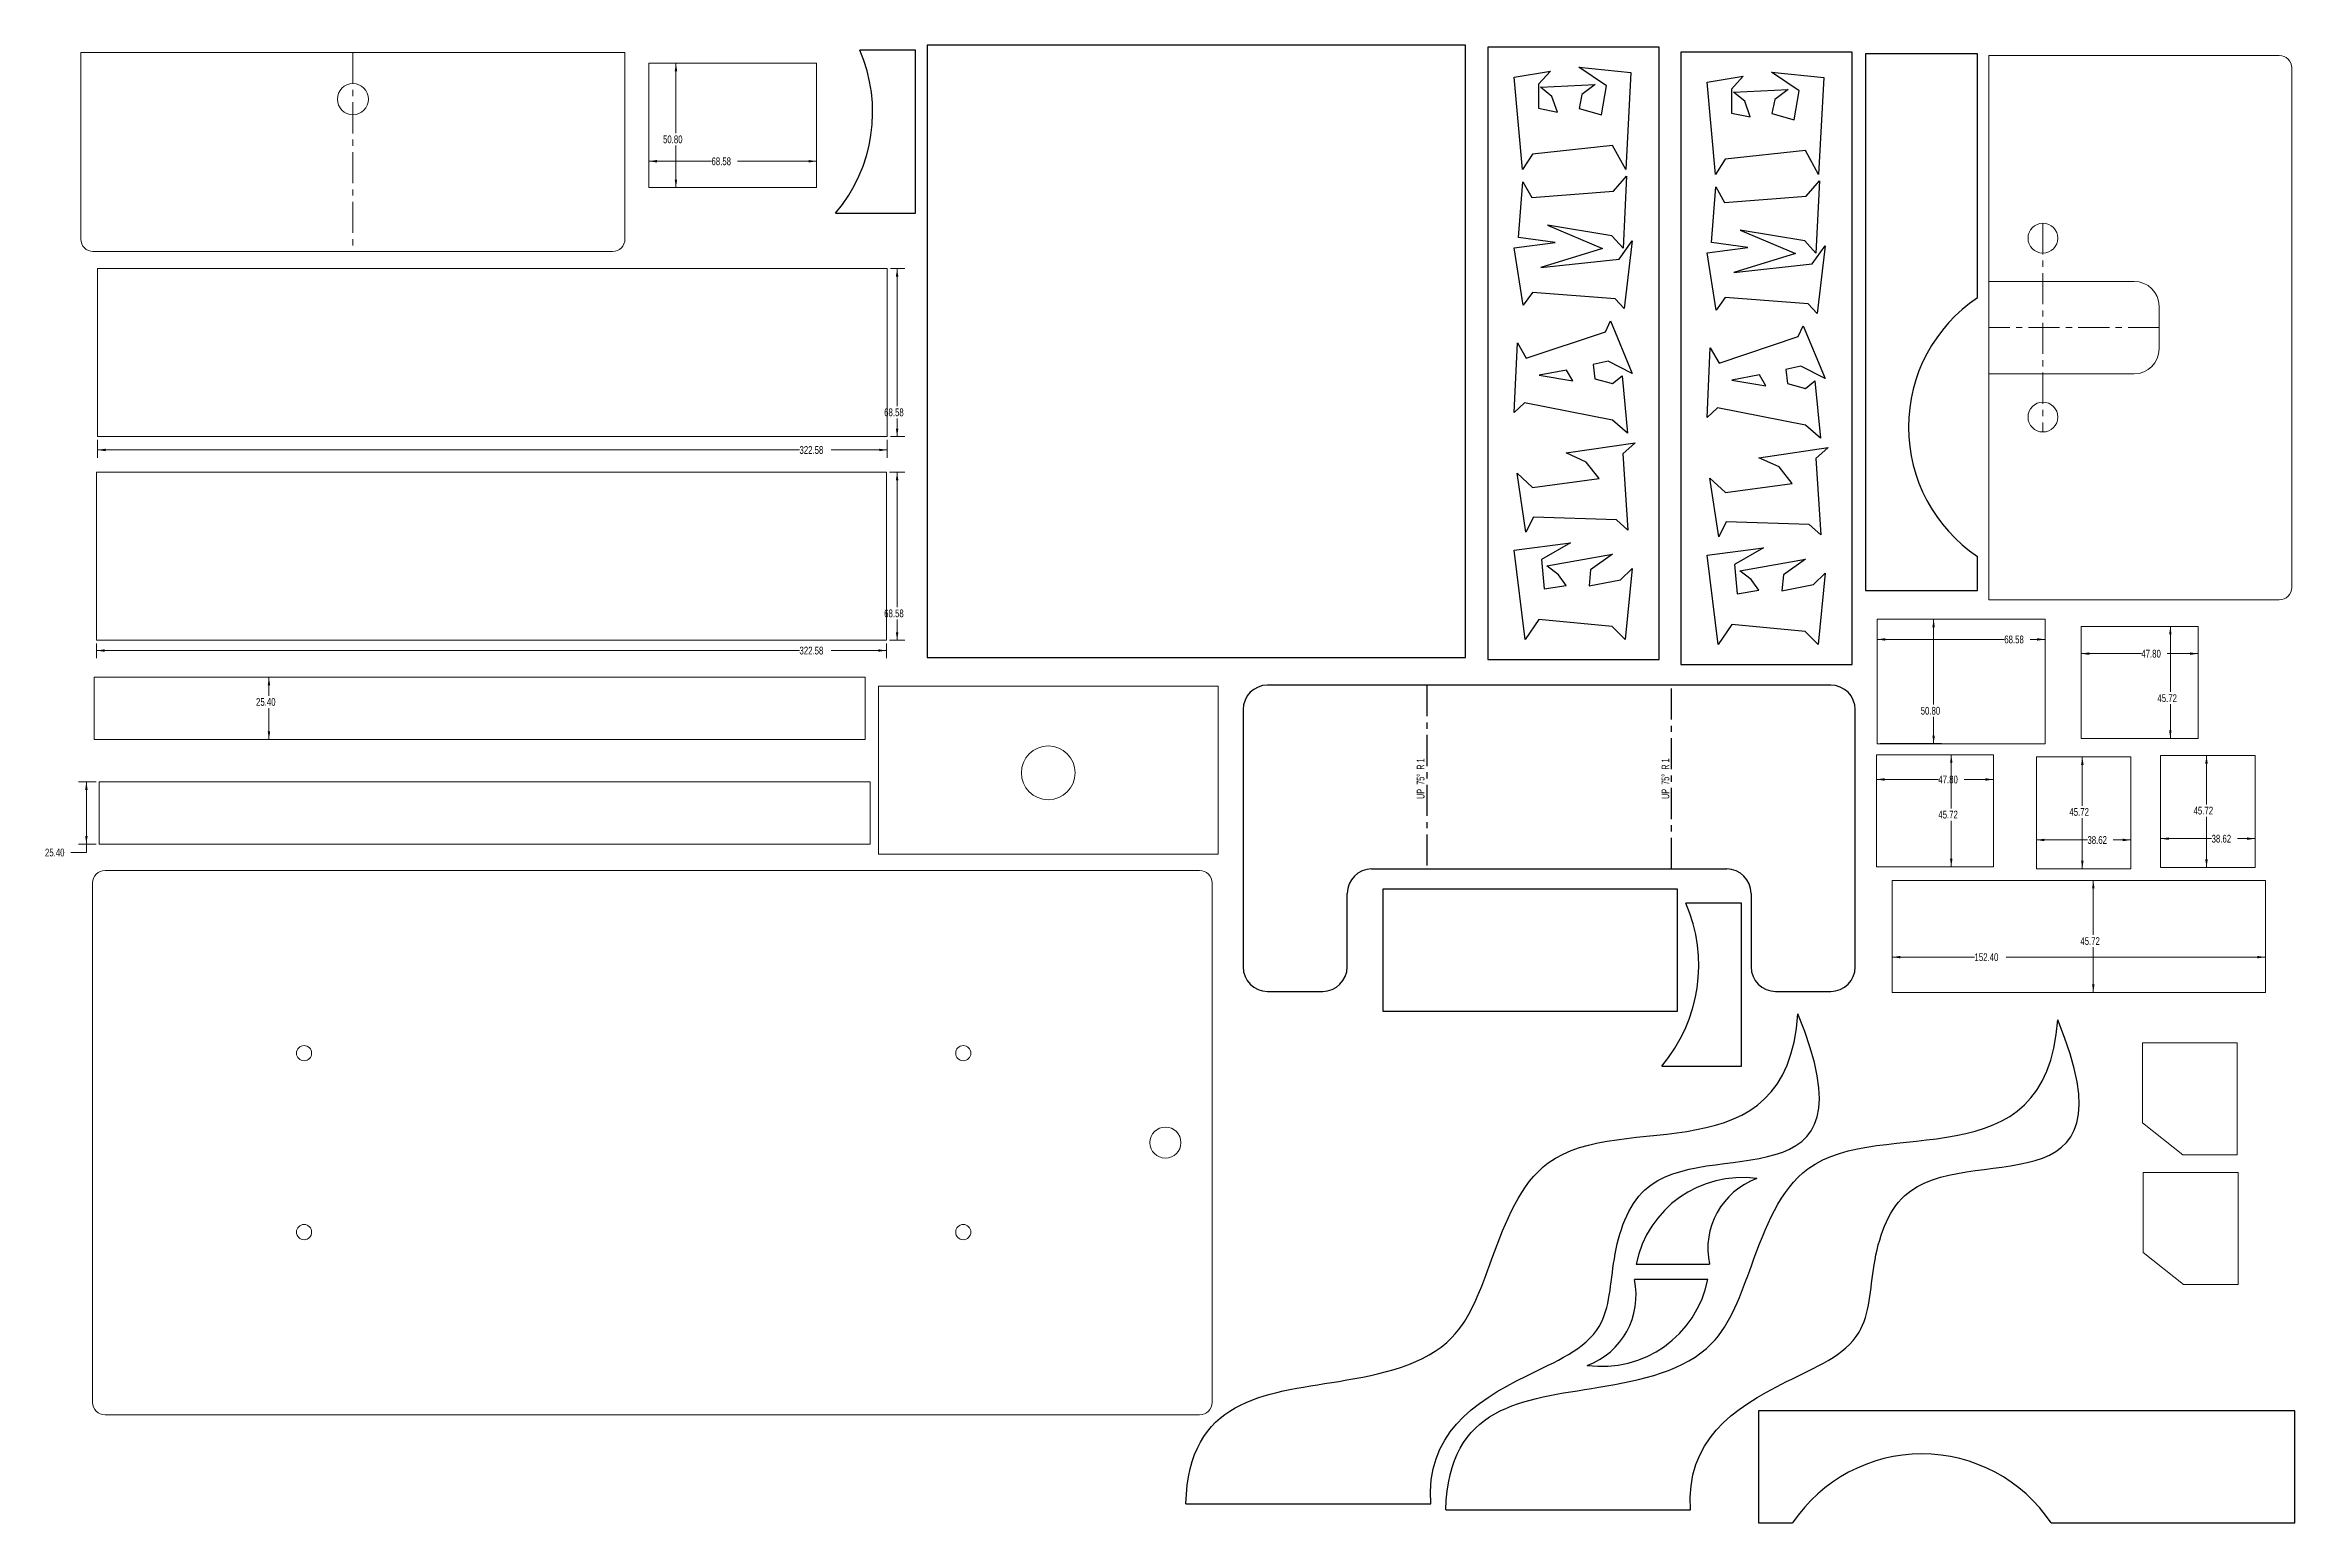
# Paper-space layout 'Sheet1(2)' of a CAD drawing. Header units: millimetres. Extents: x -9 to 910, y 4 to 607.
import ezdxf

# ---------------------------------------------------------------- set-up
doc = ezdxf.new("R2010")
doc.units = ezdxf.units.MM
doc.linetypes.add('CENTERX2', pattern=[20.32, 12.7, -2.54, 2.54, -2.54])
doc.styles.add('SLDTEXTSTYLE0', font='TXT', dxfattribs={"width": 0.75})
doc.styles.add('SLDTEXTSTYLE1', font='TXT', dxfattribs={"width": 0.645833})
doc.dimstyles.new('SLDDIMSTYLE0', dxfattribs={"dimtxt": 3.175, "dimasz": 3.302, "dimexe": 0, "dimexo": 0.0625, "dimgap": 0.79375, "dimtad": 0, "dimtih": 1, "dimtoh": 1, "dimrnd": 1e-09, "dimzin": 12, "dimdsep": 46, "dimtxsty": 'SLDTEXTSTYLE0', "dimsah": 1, "dimcen": 0.09, "dimadec": 0, "dimazin": 3, "dimtfac": 1, "dimtofl": 0, "dimtmove": 0, "dimatfit": 3, "dimfxl": 1, "dimfrac": 2, "dimtolj": 1, "dimtzin": 12, "dimarcsym": 0})
doc.dimstyles.new('SLDDIMSTYLE1', dxfattribs={"dimtxt": 3.175, "dimasz": 3.302, "dimexe": 0, "dimexo": 0.0625, "dimgap": 0.79375, "dimtad": 0, "dimtih": 1, "dimtoh": 1, "dimrnd": 1e-09, "dimzin": 4, "dimdsep": 46, "dimtxsty": 'SLDTEXTSTYLE0', "dimsah": 1, "dimcen": 0.09, "dimadec": 0, "dimazin": 1, "dimtfac": 1, "dimtofl": 0, "dimtmove": 0, "dimatfit": 3, "dimfxl": 1, "dimfrac": 2, "dimtolj": 1, "dimtzin": 12, "dimarcsym": 0})

# ---------------------------------------------------------------- blocks, each defined once
blk = doc.blocks.new('_D_82')
at = {"color": 7, "linetype": 'Continuous', "lineweight": 0}
for p, q in [((12.53, 446.01), (12.53, 438.66)), ((12.53, 441.83), (299.25, 441.83)), ((335.11, 441.83), (312.16, 441.83)), ((335.11, 446.01), (335.11, 438.66))]:
    blk.add_line(p, q, dxfattribs=at)
at = {"color": 7, "linetype": 'Continuous', "lineweight": 18}
for points in [[(12.53, 441.83), (15.83, 441.32), (15.83, 442.34)], [(335.11, 441.83), (331.81, 442.34), (331.81, 441.32)]]:
    blk.add_solid(points, dxfattribs=at)
at = {"color": 7, "linetype": 'Continuous', "lineweight": 18, "insert": (299.25, 443.4), "char_height": 3.175, "attachment_point": 1, "style": 'SLDTEXTSTYLE0'}
blk.add_mtext('322.58', dxfattribs=at)
blk = doc.blocks.new('_D_83')
at = {"color": 7, "linetype": 'Continuous', "lineweight": 0}
for p, q in [((336.38, 515.86), (342.32, 515.86)), ((339.14, 515.86), (339.14, 459.73)), ((339.14, 447.28), (339.14, 454.69)), ((336.38, 447.28), (342.32, 447.28))]:
    blk.add_line(p, q, dxfattribs=at)
at = {"color": 7, "linetype": 'Continuous', "lineweight": 18}
for points in [[(339.14, 515.86), (338.63, 512.56), (339.65, 512.56)], [(339.14, 447.28), (339.65, 450.58), (338.63, 450.58)]]:
    blk.add_solid(points, dxfattribs=at)
at = {"color": 7, "linetype": 'Continuous', "lineweight": 18, "insert": (333.86, 458.78), "char_height": 3.175, "attachment_point": 1, "style": 'SLDTEXTSTYLE0'}
blk.add_mtext('68.58', dxfattribs=at)
blk = doc.blocks.new('_D_84')
at = {"color": 7, "linetype": 'Continuous', "lineweight": 0}
for p, q in [((12.16, 362.85), (12.16, 356.76)), ((12.16, 359.93), (299.25, 359.93)), ((334.74, 359.93), (312.16, 359.93)), ((334.74, 362.85), (334.74, 356.76))]:
    blk.add_line(p, q, dxfattribs=at)
at = {"color": 7, "linetype": 'Continuous', "lineweight": 18}
for points in [[(12.16, 359.93), (15.46, 359.43), (15.46, 360.44)], [(334.74, 359.93), (331.44, 360.44), (331.44, 359.43)]]:
    blk.add_solid(points, dxfattribs=at)
at = {"color": 7, "linetype": 'Continuous', "lineweight": 18, "insert": (299.25, 361.51), "char_height": 3.175, "attachment_point": 1, "style": 'SLDTEXTSTYLE0'}
blk.add_mtext('322.58', dxfattribs=at)
blk = doc.blocks.new('_D_85')
at = {"color": 7, "linetype": 'Continuous', "lineweight": 0}
for p, q in [((336.01, 432.7), (342.32, 432.7)), ((339.14, 432.7), (339.14, 377.64)), ((339.14, 364.12), (339.14, 372.6)), ((336.01, 364.12), (342.32, 364.12))]:
    blk.add_line(p, q, dxfattribs=at)
at = {"color": 7, "linetype": 'Continuous', "lineweight": 18}
for points in [[(339.14, 432.7), (338.63, 429.4), (339.65, 429.4)], [(339.14, 364.12), (339.65, 367.43), (338.63, 367.43)]]:
    blk.add_solid(points, dxfattribs=at)
at = {"color": 7, "linetype": 'Continuous', "lineweight": 18, "insert": (333.86, 376.69), "char_height": 3.175, "attachment_point": 1, "style": 'SLDTEXTSTYLE0'}
blk.add_mtext('68.58', dxfattribs=at)
blk = doc.blocks.new('_D_86')
at = {"color": 7, "linetype": 'Continuous', "lineweight": 0}
for p, q in [((82.57, 349.05), (82.57, 341.5)), ((82.57, 323.65), (82.57, 336.46))]:
    blk.add_line(p, q, dxfattribs=at)
at = {"color": 7, "linetype": 'Continuous', "lineweight": 18}
for points in [[(82.57, 349.05), (82.07, 345.74), (83.08, 345.74)], [(82.57, 323.65), (83.08, 326.95), (82.07, 326.95)]]:
    blk.add_solid(points, dxfattribs=at)
at = {"color": 7, "linetype": 'Continuous', "lineweight": 18, "insert": (77.3, 340.56), "char_height": 3.175, "attachment_point": 1, "style": 'SLDTEXTSTYLE0'}
blk.add_mtext('25.40', dxfattribs=at)
blk = doc.blocks.new('_D_87')
at = {"color": 7, "linetype": 'Continuous', "lineweight": 0}
for p, q in [((11.96, 306.35), (4.84, 306.35)), ((8.01, 306.35), (8.01, 280.95)), ((1.66, 277.5), (8.01, 277.5)), ((11.96, 280.95), (4.84, 280.95)), ((8.01, 277.5), (8.01, 280.95))]:
    blk.add_line(p, q, dxfattribs=at)
at = {"color": 7, "linetype": 'Continuous', "lineweight": 18}
for points in [[(8.01, 306.35), (7.5, 303.05), (8.52, 303.05)], [(8.01, 280.95), (8.52, 284.25), (7.5, 284.25)]]:
    blk.add_solid(points, dxfattribs=at)
at = {"color": 7, "linetype": 'Continuous', "lineweight": 18, "insert": (-8.9, 279.07), "char_height": 3.175, "attachment_point": 1, "style": 'SLDTEXTSTYLE0'}
blk.add_mtext('25.40', dxfattribs=at)
blk = doc.blocks.new('_D_88')
at = {"color": 7, "linetype": 'Continuous', "lineweight": 0}
for p, q in [((238.96, 599.73), (251.98, 599.73)), ((248.8, 599.73), (248.8, 571.16)), ((248.8, 548.93), (248.8, 566.11)), ((238.96, 548.93), (251.98, 548.93))]:
    blk.add_line(p, q, dxfattribs=at)
at = {"color": 7, "linetype": 'Continuous', "lineweight": 18}
for points in [[(248.8, 599.73), (248.3, 596.42), (249.31, 596.42)], [(248.8, 548.93), (249.31, 552.23), (248.3, 552.23)]]:
    blk.add_solid(points, dxfattribs=at)
at = {"color": 7, "linetype": 'Continuous', "lineweight": 18, "insert": (243.53, 570.21), "char_height": 3.175, "attachment_point": 1, "style": 'SLDTEXTSTYLE0'}
blk.add_mtext('50.80', dxfattribs=at)
blk = doc.blocks.new('_D_89')
at = {"color": 7, "linetype": 'Continuous', "lineweight": 0}
for p, q in [((237.69, 550.2), (237.69, 562.85)), ((306.27, 550.2), (306.27, 562.85)), ((237.69, 559.68), (263.33, 559.68)), ((306.27, 559.68), (273.89, 559.68))]:
    blk.add_line(p, q, dxfattribs=at)
at = {"color": 7, "linetype": 'Continuous', "lineweight": 18}
for points in [[(237.69, 559.68), (241, 559.17), (241, 560.19)], [(306.27, 559.68), (302.97, 560.19), (302.97, 559.17)]]:
    blk.add_solid(points, dxfattribs=at)
at = {"color": 7, "linetype": 'Continuous', "lineweight": 18, "insert": (263.33, 561.25), "char_height": 3.175, "attachment_point": 1, "style": 'SLDTEXTSTYLE0'}
blk.add_mtext('68.58', dxfattribs=at)
blk = doc.blocks.new('_D_90')
at = {"color": 7, "linetype": 'Continuous', "lineweight": 0}
for p, q in [((739.43, 371.45), (739.43, 361.3)), ((808.01, 371.45), (808.01, 361.3)), ((739.43, 364.48), (791.35, 364.48)), ((808.01, 364.48), (801.91, 364.48))]:
    blk.add_line(p, q, dxfattribs=at)
at = {"color": 7, "linetype": 'Continuous', "lineweight": 18}
for points in [[(739.43, 364.48), (742.73, 363.97), (742.73, 364.99)], [(808.01, 364.48), (804.7, 364.99), (804.7, 363.97)]]:
    blk.add_solid(points, dxfattribs=at)
at = {"color": 7, "linetype": 'Continuous', "lineweight": 18, "insert": (791.35, 366.05), "char_height": 3.175, "attachment_point": 1, "style": 'SLDTEXTSTYLE0'}
blk.add_mtext('68.58', dxfattribs=at)
blk = doc.blocks.new('_D_91')
at = {"color": 7, "linetype": 'Continuous', "lineweight": 0}
for p, q in [((740.7, 372.72), (765.66, 372.72)), ((762.48, 372.72), (762.48, 337.89)), ((762.48, 321.92), (762.48, 332.85)), ((740.7, 321.92), (765.66, 321.92))]:
    blk.add_line(p, q, dxfattribs=at)
at = {"color": 7, "linetype": 'Continuous', "lineweight": 18}
for points in [[(762.48, 372.72), (761.97, 369.41), (762.99, 369.41)], [(762.48, 321.92), (762.99, 325.22), (761.97, 325.22)]]:
    blk.add_solid(points, dxfattribs=at)
at = {"color": 7, "linetype": 'Continuous', "lineweight": 18, "insert": (757.2, 336.94), "char_height": 3.175, "attachment_point": 1, "style": 'SLDTEXTSTYLE0'}
blk.add_mtext('50.80', dxfattribs=at)
blk = doc.blocks.new('_D_92')
at = {"color": 7, "linetype": 'Continuous', "lineweight": 0}
for p, q in [((822.75, 368.53), (822.75, 355.5)), ((870.55, 368.53), (870.55, 355.5)), ((822.75, 358.67), (847.33, 358.67)), ((870.55, 358.67), (857.89, 358.67))]:
    blk.add_line(p, q, dxfattribs=at)
at = {"color": 7, "linetype": 'Continuous', "lineweight": 18}
for points in [[(822.75, 358.67), (826.05, 358.16), (826.05, 359.18)], [(870.55, 358.67), (867.24, 359.18), (867.24, 358.16)]]:
    blk.add_solid(points, dxfattribs=at)
at = {"color": 7, "linetype": 'Continuous', "lineweight": 18, "insert": (847.33, 360.24), "char_height": 3.175, "attachment_point": 1, "style": 'SLDTEXTSTYLE0'}
blk.add_mtext('47.80', dxfattribs=at)
blk = doc.blocks.new('_D_93')
at = {"color": 7, "linetype": 'Continuous', "lineweight": 0}
for p, q in [((869.28, 369.8), (855.99, 369.8)), ((859.17, 369.8), (859.17, 343.03)), ((859.17, 324.08), (859.17, 337.99)), ((869.28, 324.08), (855.99, 324.08))]:
    blk.add_line(p, q, dxfattribs=at)
at = {"color": 7, "linetype": 'Continuous', "lineweight": 18}
for points in [[(859.17, 369.8), (858.66, 366.5), (859.67, 366.5)], [(859.17, 324.08), (859.67, 327.39), (858.66, 327.39)]]:
    blk.add_solid(points, dxfattribs=at)
at = {"color": 7, "linetype": 'Continuous', "lineweight": 18, "insert": (853.89, 342.08), "char_height": 3.175, "attachment_point": 1, "style": 'SLDTEXTSTYLE0'}
blk.add_mtext('45.72', dxfattribs=at)
blk = doc.blocks.new('_D_94')
at = {"color": 7, "linetype": 'Continuous', "lineweight": 0}
for p, q in [((739.13, 316.13), (739.13, 304.14)), ((786.93, 316.13), (786.93, 304.14)), ((739.13, 307.31), (764.41, 307.31)), ((786.93, 307.31), (774.96, 307.31))]:
    blk.add_line(p, q, dxfattribs=at)
at = {"color": 7, "linetype": 'Continuous', "lineweight": 18}
for points in [[(739.13, 307.31), (742.43, 306.8), (742.43, 307.82)], [(786.93, 307.31), (783.62, 307.82), (783.62, 306.8)]]:
    blk.add_solid(points, dxfattribs=at)
at = {"color": 7, "linetype": 'Continuous', "lineweight": 18, "insert": (764.41, 308.89), "char_height": 3.175, "attachment_point": 1, "style": 'SLDTEXTSTYLE0'}
blk.add_mtext('47.80', dxfattribs=at)
blk = doc.blocks.new('_D_95')
at = {"color": 7, "linetype": 'Continuous', "lineweight": 0}
for p, q in [((785.66, 317.4), (766.51, 317.4)), ((769.69, 317.4), (769.69, 295.51)), ((769.69, 271.68), (769.69, 290.47)), ((785.66, 271.68), (766.51, 271.68))]:
    blk.add_line(p, q, dxfattribs=at)
at = {"color": 7, "linetype": 'Continuous', "lineweight": 18}
for points in [[(769.69, 317.4), (769.18, 314.1), (770.19, 314.1)], [(769.69, 271.68), (770.19, 274.98), (769.18, 274.98)]]:
    blk.add_solid(points, dxfattribs=at)
at = {"color": 7, "linetype": 'Continuous', "lineweight": 18, "insert": (764.41, 294.56), "char_height": 3.175, "attachment_point": 1, "style": 'SLDTEXTSTYLE0'}
blk.add_mtext('45.72', dxfattribs=at)
blk = doc.blocks.new('_D_96')
at = {"color": 7, "linetype": 'Continuous', "lineweight": 0}
for p, q in [((804.44, 272.11), (804.44, 285.79)), ((843.06, 272.11), (843.06, 285.79)), ((804.44, 282.61), (825.31, 282.61)), ((843.06, 282.61), (835.86, 282.61))]:
    blk.add_line(p, q, dxfattribs=at)
at = {"color": 7, "linetype": 'Continuous', "lineweight": 18}
for points in [[(804.44, 282.61), (807.74, 282.1), (807.74, 283.12)], [(843.06, 282.61), (839.75, 283.12), (839.75, 282.1)]]:
    blk.add_solid(points, dxfattribs=at)
at = {"color": 7, "linetype": 'Continuous', "lineweight": 18, "insert": (825.31, 284.18), "char_height": 3.175, "attachment_point": 1, "style": 'SLDTEXTSTYLE0'}
blk.add_mtext('38.62', dxfattribs=at)
blk = doc.blocks.new('_D_97')
at = {"color": 7, "linetype": 'Continuous', "lineweight": 0}
for p, q in [((841.79, 316.56), (820.05, 316.56)), ((823.22, 316.56), (823.22, 296.6)), ((823.22, 270.84), (823.22, 291.56)), ((841.79, 270.84), (820.05, 270.84))]:
    blk.add_line(p, q, dxfattribs=at)
at = {"color": 7, "linetype": 'Continuous', "lineweight": 18}
for points in [[(823.22, 316.56), (822.71, 313.26), (823.73, 313.26)], [(823.22, 270.84), (823.73, 274.15), (822.71, 274.15)]]:
    blk.add_solid(points, dxfattribs=at)
at = {"color": 7, "linetype": 'Continuous', "lineweight": 18, "insert": (817.94, 295.65), "char_height": 3.175, "attachment_point": 1, "style": 'SLDTEXTSTYLE0'}
blk.add_mtext('45.72', dxfattribs=at)
blk = doc.blocks.new('_D_98')
at = {"color": 7, "linetype": 'Continuous', "lineweight": 0}
for p, q in [((855.16, 272.64), (855.16, 286.31)), ((893.77, 272.64), (893.77, 286.31)), ((855.16, 283.14), (876.02, 283.14)), ((893.77, 283.14), (886.58, 283.14))]:
    blk.add_line(p, q, dxfattribs=at)
at = {"color": 7, "linetype": 'Continuous', "lineweight": 18}
for points in [[(855.16, 283.14), (858.46, 282.63), (858.46, 283.65)], [(893.77, 283.14), (890.47, 283.65), (890.47, 282.63)]]:
    blk.add_solid(points, dxfattribs=at)
at = {"color": 7, "linetype": 'Continuous', "lineweight": 18, "insert": (876.02, 284.71), "char_height": 3.175, "attachment_point": 1, "style": 'SLDTEXTSTYLE0'}
blk.add_mtext('38.62', dxfattribs=at)
blk = doc.blocks.new('_D_99')
at = {"color": 7, "linetype": 'Continuous', "lineweight": 0}
for p, q in [((892.5, 317.09), (870.76, 317.09)), ((873.94, 317.09), (873.94, 297.13)), ((873.94, 271.37), (873.94, 292.09)), ((892.5, 271.37), (870.76, 271.37))]:
    blk.add_line(p, q, dxfattribs=at)
at = {"color": 7, "linetype": 'Continuous', "lineweight": 18}
for points in [[(873.94, 317.09), (873.43, 313.79), (874.44, 313.79)], [(873.94, 271.37), (874.44, 274.67), (873.43, 274.67)]]:
    blk.add_solid(points, dxfattribs=at)
at = {"color": 7, "linetype": 'Continuous', "lineweight": 18, "insert": (868.66, 296.18), "char_height": 3.175, "attachment_point": 1, "style": 'SLDTEXTSTYLE0'}
blk.add_mtext('45.72', dxfattribs=at)
blk = doc.blocks.new('_D_100')
at = {"color": 7, "linetype": 'Continuous', "lineweight": 0}
for p, q in [((746.86, 266.12), (830.88, 266.12)), ((827.7, 266.12), (827.7, 243.86)), ((827.7, 220.4), (827.7, 238.82)), ((746.86, 220.4), (830.88, 220.4))]:
    blk.add_line(p, q, dxfattribs=at)
at = {"color": 7, "linetype": 'Continuous', "lineweight": 18}
for points in [[(827.7, 266.12), (827.19, 262.82), (828.21, 262.82)], [(827.7, 220.4), (828.21, 223.7), (827.19, 223.7)]]:
    blk.add_solid(points, dxfattribs=at)
at = {"color": 7, "linetype": 'Continuous', "lineweight": 18, "insert": (822.42, 242.91), "char_height": 3.175, "attachment_point": 1, "style": 'SLDTEXTSTYLE0'}
blk.add_mtext('45.72', dxfattribs=at)
blk = doc.blocks.new('_D_101')
at = {"color": 7, "linetype": 'Continuous', "lineweight": 0}
for p, q in [((745.59, 221.67), (745.59, 237.94)), ((745.59, 234.77), (779.18, 234.77)), ((897.99, 234.77), (792.09, 234.77)), ((897.99, 221.67), (897.99, 237.94))]:
    blk.add_line(p, q, dxfattribs=at)
at = {"color": 7, "linetype": 'Continuous', "lineweight": 18}
for points in [[(745.59, 234.77), (748.89, 234.26), (748.89, 235.28)], [(897.99, 234.77), (894.68, 235.28), (894.68, 234.26)]]:
    blk.add_solid(points, dxfattribs=at)
at = {"color": 7, "linetype": 'Continuous', "lineweight": 18, "insert": (779.18, 236.34), "char_height": 3.175, "attachment_point": 1, "style": 'SLDTEXTSTYLE0'}
blk.add_mtext('152.40', dxfattribs=at)

psp = doc.layouts.new('Sheet1(2)')

# ---------------------------------------------------------------- linework, layer by layer
at = {"color": 7, "linetype": 'Continuous', "lineweight": 25}
for p, q in [((571.218, 607.133), (351.428, 607.133)), ((351.428, 607.133), (351.428, 357.133)), ((571.218, 357.133), (571.218, 607.133)), ((346.663, 605.067), (323.852, 605.067)), ((346.663, 538.519), (346.663, 605.067)), ((580.406, 606.216), (580.406, 356.216)), ((650.406, 606.216), (580.406, 606.216)), ((617.555, 598.075), (638.828, 595.905)), ((628.826, 590.426), (617.555, 598.075)), ((650.406, 356.216), (650.406, 606.216)), ((659.181, 604.212), (659.181, 354.212)), ((729.181, 604.212), (659.181, 604.212)), ((729.181, 354.212), (729.181, 604.212)), ((734.705, 603.551), (734.705, 384.476)), ((780.425, 603.551), (734.705, 603.551)), ((780.425, 503.947), (780.425, 603.551)), ((591.171, 594.021), (605.972, 596.411)), ((594.582, 556.301), (591.171, 594.021)), ((605.972, 596.411), (601.109, 591.162)), ((601.109, 591.162), (601.164, 581.343)), ((601.964, 589.948), (624.276, 591.014)), ((606.597, 586.161), (601.964, 589.948)), ((624.276, 591.014), (618.861, 586.905)), ((626.776, 578.622), (628.826, 590.426)), ((638.828, 595.905), (636.723, 556.301)), ((669.947, 592.017), (684.748, 594.407)), ((673.357, 554.298), (669.947, 592.017)), ((684.748, 594.407), (679.884, 589.158)), ((679.884, 589.158), (679.94, 579.34)), ((680.739, 587.944), (703.051, 589.011)), ((696.331, 596.071), (717.603, 593.901)), ((707.601, 588.422), (696.331, 596.071)), ((703.051, 589.011), (697.636, 584.901)), ((705.551, 576.619), (707.601, 588.422)), ((717.603, 593.901), (715.498, 554.298)), ((601.164, 581.343), (608.822, 579.781)), ((608.822, 579.781), (606.597, 586.161)), ((618.861, 586.905), (617.647, 581.205)), ((617.647, 581.205), (626.776, 578.622)), ((679.94, 579.34), (687.597, 577.777)), ((685.373, 584.157), (680.739, 587.944)), ((687.597, 577.777), (685.373, 584.157)), ((697.636, 584.901), (696.423, 579.202)), ((696.423, 579.202), (705.551, 576.619)), ((598.609, 562.571), (594.582, 556.301)), ((631.345, 566.11), (598.609, 562.571)), ((636.723, 556.301), (631.345, 566.11)), ((710.12, 564.107), (677.384, 560.567)), ((715.498, 554.298), (710.12, 564.107)), ((631.694, 547.483), (637.063, 553.642)), ((637.063, 553.642), (635.666, 524.142)), ((677.384, 560.567), (673.357, 554.298)), ((710.47, 545.479), (715.838, 551.638)), ((715.838, 551.638), (714.441, 522.138)), ((592.936, 528.49), (594.757, 551.224)), ((594.757, 551.224), (598.314, 544.863)), ((598.314, 544.863), (631.694, 547.483)), ((671.712, 526.486), (673.532, 549.221)), ((673.532, 549.221), (677.09, 542.859)), ((677.09, 542.859), (710.47, 545.479)), ((314.017, 538.519), (346.663, 538.519)), ((604.722, 533.61), (627.254, 524.077)), ((631.069, 529.225), (604.722, 533.61)), ((591.171, 524.289), (607.866, 526.495)), ((594.885, 500.92), (591.171, 524.289)), ((607.866, 526.495), (592.936, 528.49)), ((627.254, 524.077), (602.084, 516.272)), ((635.666, 524.142), (631.069, 529.225)), ((634.085, 519.775), (639.416, 527.221)), ((639.416, 527.221), (636.125, 499.513)), ((669.947, 522.285), (686.641, 524.491)), ((686.641, 524.491), (671.712, 526.486)), ((683.497, 531.607), (706.029, 522.074)), ((709.845, 527.222), (683.497, 531.607)), ((714.441, 522.138), (709.845, 527.222)), ((712.86, 517.771), (718.192, 525.218)), ((718.192, 525.218), (714.901, 497.51)), ((602.084, 516.272), (634.085, 519.775)), ((673.661, 498.916), (669.947, 522.285)), ((706.029, 522.074), (680.859, 514.269)), ((680.859, 514.269), (712.86, 517.771)), ((598.609, 506.105), (594.885, 500.92)), ((632.402, 503.494), (598.609, 506.105)), ((636.125, 499.513), (632.402, 503.494)), ((677.384, 504.101), (673.661, 498.916)), ((711.178, 501.49), (677.384, 504.101)), ((714.901, 497.51), (711.178, 501.49)), ((596.126, 479.305), (628.422, 490.088)), ((628.422, 490.088), (630.444, 494.501)), ((630.444, 494.501), (639.416, 472.989)), ((674.902, 477.301), (707.197, 488.084)), ((707.197, 488.084), (709.219, 492.497)), ((709.219, 492.497), (718.192, 470.985)), ((591.171, 457.122), (592.477, 485.51)), ((592.477, 485.51), (596.126, 479.305)), ((629.525, 478.045), (623.402, 476.731)), ((639.416, 472.989), (629.525, 478.045)), ((669.947, 455.118), (671.252, 483.506)), ((671.252, 483.506), (674.902, 477.301)), ((612.6, 474.46), (601.348, 472.29)), ((601.348, 472.29), (615.184, 470.029)), ((615.184, 470.029), (612.6, 474.46)), ((623.402, 476.731), (624.073, 470.893)), ((624.073, 470.893), (631.391, 468.916)), ((631.391, 468.916), (635.243, 472.106)), ((635.243, 472.106), (637.468, 448.609)), ((691.376, 472.456), (680.123, 470.287)), ((680.123, 470.287), (693.959, 468.025)), ((693.959, 468.025), (691.376, 472.456)), ((708.3, 476.041), (702.178, 474.727)), ((702.178, 474.727), (702.849, 468.889)), ((702.849, 468.889), (710.166, 466.913)), ((718.192, 470.985), (708.3, 476.041)), ((710.166, 466.913), (714.018, 470.103)), ((714.018, 470.103), (716.243, 446.605)), ((595.437, 461.056), (591.171, 457.122)), ((631.345, 453.996), (595.437, 461.056)), ((637.468, 448.609), (631.345, 453.996)), ((674.212, 459.053), (669.947, 455.118)), ((710.12, 451.992), (674.212, 459.053)), ((716.243, 446.605), (710.12, 451.992)), ((612.361, 440.654), (640.593, 444.773)), ((640.593, 444.773), (635.611, 440.287)), ((691.137, 438.651), (719.369, 442.769)), ((719.369, 442.769), (714.386, 438.283)), ((592.348, 432.326), (598.645, 426.47)), ((595.915, 408.295), (592.348, 432.326)), ((620.58, 436.876), (612.361, 440.654)), ((625.884, 430.165), (620.58, 436.876)), ((635.611, 440.287), (637.651, 409.131)), ((699.355, 434.872), (691.137, 438.651)), ((704.66, 428.161), (699.355, 434.872)), ((714.386, 438.283), (716.427, 407.128)), ((598.645, 426.47), (625.884, 430.165)), ((671.123, 430.322), (677.421, 424.466)), ((674.69, 406.291), (671.123, 430.322)), ((677.421, 424.466), (704.66, 428.161)), ((599.031, 414.436), (595.915, 408.295)), ((632.899, 413.333), (599.031, 414.436)), ((637.651, 409.131), (632.899, 413.333)), ((677.807, 412.432), (674.69, 406.291)), ((711.674, 411.329), (677.807, 412.432)), ((716.427, 407.128), (711.674, 411.329)), ((591.171, 400.883), (614.218, 403.87)), ((595.639, 364.451), (591.171, 400.883)), ((614.218, 403.87), (602.35, 397.114)), ((602.35, 397.114), (603.481, 385.144)), ((604.501, 394.53), (631.317, 399.292)), ((631.317, 399.292), (622.345, 392.903)), ((669.947, 398.879), (692.994, 401.867)), ((674.415, 362.447), (669.947, 398.879)), ((692.994, 401.867), (681.125, 395.11)), ((683.277, 392.527), (710.093, 397.289)), ((710.093, 397.289), (701.12, 390.899)), ((780.425, 384.476), (780.425, 398.366)), ((603.481, 385.144), (612.352, 386.551)), ((609.217, 390.908), (604.501, 394.53)), ((612.352, 386.551), (609.217, 390.908)), ((622.345, 392.903), (621.766, 386.303)), ((621.766, 386.303), (634.636, 388.84)), ((634.636, 388.84), (639.416, 393.473)), ((639.416, 393.473), (636.511, 364.451)), ((681.125, 395.11), (682.256, 383.141)), ((687.993, 388.905), (683.277, 392.527)), ((691.127, 384.547), (687.993, 388.905)), ((701.12, 390.899), (700.541, 384.299)), ((700.541, 384.299), (713.411, 386.836)), ((713.411, 386.836), (718.192, 391.469)), ((718.192, 391.469), (715.287, 362.447)), ((682.256, 383.141), (691.127, 384.547)), ((734.705, 384.476), (780.425, 384.476)), ((601.275, 372.568), (595.639, 364.451)), ((631.235, 369.727), (601.275, 372.568)), ((636.511, 364.451), (631.235, 369.727)), ((680.05, 370.564), (674.415, 362.447)), ((710.01, 367.724), (680.05, 370.564)), ((715.287, 362.447), (710.01, 367.724)), ((351.428, 357.133), (571.218, 357.133)), ((580.406, 356.216), (650.406, 356.216)), ((659.181, 354.212), (729.181, 354.212)), ((720.455, 345.805), (490.455, 345.805)), ((480.455, 335.805), (480.455, 230.805)), ((730.455, 230.805), (730.455, 335.805)), ((532.955, 270.805), (677.955, 270.805)), ((522.955, 230.805), (522.955, 260.805)), ((537.685, 262.597), (657.685, 262.597)), ((537.685, 212.597), (537.685, 262.597)), ((657.685, 262.597), (657.685, 212.597)), ((687.955, 260.805), (687.955, 230.805)), ((684.08, 256.848), (661.268, 256.848)), ((684.08, 190.3), (684.08, 256.848)), ((490.455, 220.805), (512.955, 220.805)), ((697.955, 220.805), (720.455, 220.805)), ((657.685, 212.597), (537.685, 212.597)), ((651.434, 190.3), (684.08, 190.3)), ((670.264, 103.123), (640.264, 103.123)), ((640.958, 109.391), (670.958, 109.391)), ((910.081, 49.492), (691.006, 49.492)), ((691.006, 49.492), (691.006, 3.772)), ((910.081, 3.772), (910.081, 49.492)), ((457.074, 11.597), (557.074, 11.597)), ((563.185, 9.173), (663.185, 9.173)), ((691.006, 3.772), (704.896, 3.772)), ((810.477, 3.772), (910.081, 3.772))]:
    psp.add_line(p, q, dxfattribs=at)
at = {"color": 7, "linetype": 'Continuous', "lineweight": 18}
for p, q in [((5.737, 604.087), (5.737, 527.887)), ((5.737, 604.087), (227.987, 604.087)), ((227.987, 527.887), (227.987, 604.087)), ((237.694, 599.727), (306.274, 599.727)), ((237.694, 599.727), (237.694, 548.927)), ((306.274, 599.727), (306.274, 548.927)), ((903.655, 602.89), (785.085, 602.89)), ((785.085, 602.89), (785.085, 380.64)), ((908.735, 385.72), (908.735, 597.81)), ((237.694, 548.927), (306.274, 548.927)), ((10.817, 522.807), (222.907, 522.807)), ((12.532, 447.278), (12.532, 515.858)), ((12.532, 515.858), (335.112, 515.858)), ((335.112, 447.278), (335.112, 515.858)), ((844.425, 510.64), (785.085, 510.64)), ((854.585, 483.05), (854.585, 500.48)), ((785.085, 472.89), (844.425, 472.89)), ((12.532, 447.278), (335.112, 447.278)), ((12.162, 364.124), (12.162, 432.704)), ((12.162, 432.704), (334.742, 432.704)), ((334.742, 364.124), (334.742, 432.704)), ((785.085, 380.64), (903.655, 380.64)), ((739.425, 372.717), (808.005, 372.717)), ((739.425, 372.717), (739.425, 321.917)), ((808.005, 372.717), (808.005, 321.917)), ((822.745, 369.804), (870.545, 369.804)), ((822.745, 369.804), (822.745, 324.084)), ((870.545, 369.804), (870.545, 324.084)), ((12.162, 364.124), (334.742, 364.124)), ((11.125, 349.046), (326.085, 349.046)), ((11.125, 349.046), (11.125, 323.646)), ((326.085, 349.046), (326.085, 323.646)), ((331.477, 345.439), (470.267, 345.439)), ((331.477, 345.439), (331.477, 276.859)), ((470.267, 345.439), (470.267, 276.859)), ((11.125, 323.646), (326.085, 323.646)), ((739.425, 321.917), (808.005, 321.917)), ((822.745, 324.084), (870.545, 324.084)), ((739.127, 317.397), (786.927, 317.397)), ((739.127, 317.397), (739.127, 271.677)), ((786.927, 317.397), (786.927, 271.677)), ((804.441, 316.564), (843.056, 316.564)), ((804.441, 316.564), (804.441, 270.844)), ((843.056, 316.564), (843.056, 270.844)), ((855.157, 317.089), (893.772, 317.089)), ((855.157, 317.089), (855.157, 271.369)), ((893.772, 317.089), (893.772, 271.369)), ((13.235, 306.347), (328.195, 306.347)), ((13.235, 306.347), (13.235, 280.947)), ((328.195, 306.347), (328.195, 280.947)), ((13.235, 280.947), (328.195, 280.947)), ((331.477, 276.859), (470.267, 276.859)), ((15.64, 270.167), (462.68, 270.167)), ((739.127, 271.677), (786.927, 271.677)), ((804.441, 270.844), (843.056, 270.844)), ((855.157, 271.369), (893.772, 271.369)), ((10.56, 52.997), (10.56, 265.087)), ((467.76, 52.997), (467.76, 265.087)), ((745.585, 266.119), (897.985, 266.119)), ((745.585, 266.119), (745.585, 220.399)), ((897.985, 266.119), (897.985, 220.399)), ((745.585, 220.399), (897.985, 220.399)), ((847.806, 199.823), (886.511, 199.823)), ((847.806, 199.823), (847.806, 167.182)), ((886.511, 199.823), (886.511, 154.103)), ((847.806, 167.182), (864.238, 154.103)), ((886.511, 154.103), (864.238, 154.103)), ((848.126, 146.861), (886.831, 146.861)), ((848.126, 146.861), (848.126, 114.22)), ((886.831, 146.861), (886.831, 101.141)), ((848.126, 114.22), (864.558, 101.141)), ((886.831, 101.141), (864.558, 101.141)), ((15.64, 47.917), (462.68, 47.917))]:
    psp.add_line(p, q, dxfattribs=at)
at = {"color": 7, "linetype": 'CENTERX2', "lineweight": 18}
for p, q in [((116.862, 604.087), (116.862, 522.807)), ((807.135, 534.373), (807.135, 449.156)), ((785.085, 472.89), (785.085, 510.64)), ((854.585, 491.765), (785.085, 491.765))]:
    psp.add_line(p, q, dxfattribs=at)
at = {"color": 7, "linetype": 'CENTERX2'}
for p, q in [((555.455, 345.805), (555.455, 270.805)), ((655.455, 270.805), (655.455, 345.805))]:
    psp.add_line(p, q, dxfattribs=at)
at = {"color": 7, "linetype": 'Continuous', "lineweight": 18}
for centre, radius in [((116.862, 585.037), 6.35), ((807.135, 528.277), 6.096), ((807.135, 455.252), 6.096), ((400.872, 310.012), 10.985), ((96.92, 195.554), 3.1), ((366.16, 195.554), 3.1), ((448.71, 159.042), 6.35), ((96.92, 122.529), 3.1), ((366.16, 122.529), 3.1)]:
    psp.add_circle(centre, radius, dxfattribs=at)
at = {"color": 7, "linetype": 'Continuous', "lineweight": 25}
for centre, radius, start, end in [((265.653, 579.667), 63.5, 319.60902, 23.578178), ((815.715, 451.156), 63.5, 123.762253, 236.237747), ((490.455, 335.805), 10, 90, 180), ((720.455, 335.805), 10, 0, 90), ((532.955, 260.805), 10, 90, 180), ((677.955, 260.805), 10, 0, 90), ((603.07, 231.448), 63.5, 319.60902, 23.578178), ((490.455, 230.805), 10, 180, 270), ((512.955, 230.805), 10, 270, 0), ((697.955, 230.805), 10, 180, 270), ((720.455, 230.805), 10, 270, 0), ((684.271, 100.603), 44.196, 82.216652, 168.530141), ((700.671, 115.828), 30.402, 110.033196, 192.224013), ((626.951, 111.912), 44.196, 262.216652, 348.530141), ((610.551, 96.686), 30.402, 290.033196, 12.224013), ((757.686, -31.518), 63.5, 33.762253, 146.237747)]:
    psp.add_arc(centre, radius, start, end, dxfattribs=at)
at = {"color": 7, "linetype": 'Continuous', "lineweight": 18}
for centre, radius, start, end in [((903.655, 597.81), 5.08, 360, 90), ((10.817, 527.887), 5.08, 180, 270), ((222.907, 527.887), 5.08, 270, 360), ((844.425, 500.48), 10.16, 0, 90), ((844.425, 483.05), 10.16, 270, 0), ((903.655, 385.72), 5.08, 270, 0), ((15.64, 265.087), 5.08, 90, 180), ((462.68, 265.087), 5.08, 0, 90), ((15.64, 52.997), 5.08, 180, 270), ((462.68, 52.997), 5.08, 270, 0)]:
    psp.add_arc(centre, radius, start, end, dxfattribs=at)
at = {"color": 7, "linetype": 'Continuous', "lineweight": 25}
for points, knots in [([(457.074, 11.597), (458.37, 54.464), (505.47, 57.623), (567.942, 71.165), (582.804, 114.5), (609.952, 183.85), (702.475, 144.388), (707.074, 211.597)], [0, 0, 0, 0, 0.2582138, 0.4037822, 0.5100357, 0.6437541, 1, 1, 1, 1]), ([(557.074, 11.597), (555.189, 39.541), (583.743, 59.856), (630.168, 78.608), (630.564, 112.662), (650.408, 172.05), (740.273, 130.919), (707.074, 211.597)], [0, 0, 0, 0, 0.2517717, 0.3820461, 0.4848614, 0.5972514, 1, 1, 1, 1]), ([(563.185, 9.173), (564.481, 52.041), (611.581, 55.2), (674.053, 68.742), (688.915, 112.076), (716.063, 181.426), (808.586, 141.964), (813.185, 209.173)], [0, 0, 0, 0, 0.2582138, 0.4037822, 0.5100357, 0.6437541, 1, 1, 1, 1]), ([(663.185, 9.173), (661.3, 37.117), (689.854, 57.432), (736.279, 76.185), (736.675, 110.238), (756.519, 169.627), (846.384, 128.495), (813.185, 209.173)], [0, 0, 0, 0, 0.2517717, 0.3820461, 0.4848614, 0.5972514, 1, 1, 1, 1])]:
    psp.add_open_spline(points, degree=3, knots=knots, dxfattribs=at)

# ---------------------------------------------------------------- texts
at = {"color": 7, "linetype": 'Continuous', "lineweight": 0, "char_height": 3.175, "attachment_point": 2, "rotation": 90, "style": 'SLDTEXTSTYLE1'}
for insert in [(551.347, 307.608), (651.347, 307.608)]:
    psp.add_mtext('UP  75°  R 1', dxfattribs=dict(at, insert=insert))

# ---------------------------------------------------------------- dimensions: what is measured, and where the dimension line sits
at = {"color": 7, "linetype": 'Continuous', "lineweight": 18}
for base, p1, p2, dimstyle, picture, middle in [((248.804, 548.927), (237.694, 599.727), (237.694, 548.927), 'SLDDIMSTYLE1', '_D_88', (248.804, 568.635)), ((339.141, 515.858), (335.112, 447.278), (335.112, 515.858), 'SLDDIMSTYLE0', '_D_83', (339.141, 457.207)), ((339.141, 432.704), (334.742, 364.124), (334.742, 432.704), 'SLDDIMSTYLE0', '_D_85', (339.141, 375.119)), ((762.481, 321.917), (739.425, 372.717), (739.425, 321.917), 'SLDDIMSTYLE1', '_D_91', (762.481, 335.366)), ((859.166, 324.084), (870.545, 369.804), (870.545, 324.084), 'SLDDIMSTYLE0', '_D_93', (859.166, 340.51)), ((82.574, 323.646), (11.125, 349.046), (11.125, 323.646), 'SLDDIMSTYLE1', '_D_86', (82.574, 338.985)), ((769.686, 271.677), (786.927, 317.397), (786.927, 271.677), 'SLDDIMSTYLE0', '_D_95', (769.686, 292.991)), ((823.222, 270.844), (843.056, 316.564), (843.056, 270.844), 'SLDDIMSTYLE0', '_D_97', (823.222, 294.081)), ((873.937, 271.369), (893.772, 317.089), (893.772, 271.369), 'SLDDIMSTYLE0', '_D_99', (873.937, 294.607)), ((8.012, 280.947), (13.235, 306.347), (13.235, 280.947), 'SLDDIMSTYLE1', '_D_87', (8.012, 277.498)), ((827.701, 220.399), (745.585, 266.119), (745.585, 220.399), 'SLDDIMSTYLE0', '_D_100', (827.701, 241.34))]:
    dim = psp.add_linear_dim(base=base, p1=p1, p2=p2, angle=90, dimstyle=dimstyle, dxfattribs=at)
    dim.commit()
    dim.dimension.update_dxf_attribs({"geometry": picture, "text_midpoint": middle, "dimtype": 160})
for base, p1, p2, dimstyle, picture, middle in [((306.274, 559.678), (237.694, 548.927), (306.274, 548.927), 'SLDDIMSTYLE0', '_D_89', (268.609, 559.678)), ((335.112, 441.83), (12.532, 447.278), (335.112, 447.278), 'SLDDIMSTYLE0', '_D_82', (305.704, 441.83)), ((808.005, 364.479), (739.425, 372.717), (808.005, 372.717), 'SLDDIMSTYLE0', '_D_90', (796.633, 364.479)), ((870.545, 358.672), (822.745, 369.804), (870.545, 369.804), 'SLDDIMSTYLE1', '_D_92', (852.607, 358.672)), ((334.742, 359.934), (12.162, 364.124), (334.742, 364.124), 'SLDDIMSTYLE0', '_D_84', (305.704, 359.934)), ((786.927, 307.313), (739.127, 317.397), (786.927, 317.397), 'SLDDIMSTYLE1', '_D_94', (769.686, 307.313)), ((843.056254156, 282.611747449), (804.441254156, 270.843752567), (843.056254156, 270.843752567), 'SLDDIMSTYLE0', '_D_96', (830.584710676, 282.611747449)), ((893.771625634, 283.137407038), (855.156625634, 271.369412156), (893.771625634, 271.369412156), 'SLDDIMSTYLE0', '_D_98', (881.300082155, 283.137407038)), ((897.985, 234.769), (745.585, 220.399), (897.985, 220.399), 'SLDDIMSTYLE1', '_D_101', (785.636, 234.769))]:
    dim = psp.add_linear_dim(base=base, p1=p1, p2=p2, dimstyle=dimstyle, dxfattribs=at)
    dim.commit()
    dim.dimension.update_dxf_attribs({"geometry": picture, "text_midpoint": middle, "dimtype": 160})

doc.saveas('drawing.dxf')
